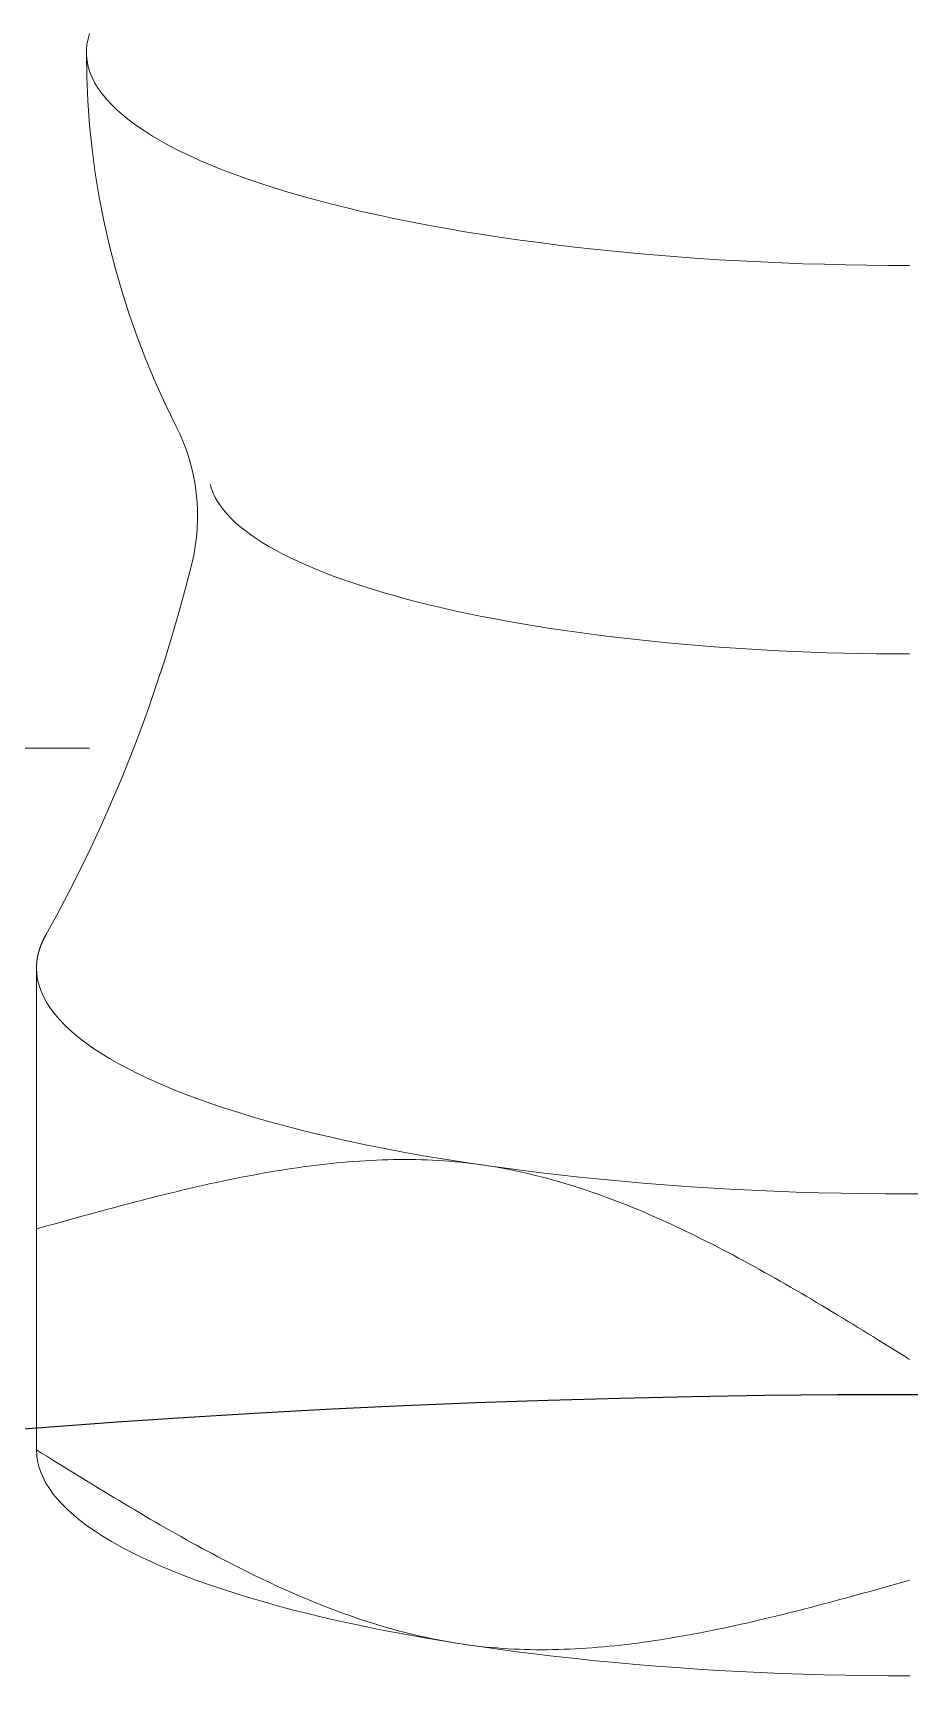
# Model space of a CAD drawing. Header units: millimetres. Extents: x 0 to 38884, y -3675 to 8056.
# Drawn here: x 10352.61 to 10356.12, y -1915 to -1908.31 of the extents above; entities that cross this region are included whole.
import ezdxf

# ---------------------------------------------------------------- set-up
doc = ezdxf.new("R2010")
doc.units = ezdxf.units.MM
doc.header["$LTSCALE"] = 2.4
doc.linetypes.add('CENTER2', pattern=[28.575, 19.05, -3.175, 3.175, -3.175])
doc.linetypes.add('HIDDEN', pattern=[9.525, 6.35, -3.175])
doc.layers.add('04_HIDDEN', color=2, linetype='HIDDEN', lineweight=13)
doc.layers.add('05_CENTER', color=4, linetype='CENTER2', lineweight=13)

# ---------------------------------------------------------------- blocks, each defined once
blk = doc.blocks.new('MUCFC207b_1')
at = {"color": 0}
for p, q in [((-3.2977, 50.412), (-3.2998, 50.3899)), ((-3.2934, 50.4341), (-3.2977, 50.412)), ((-3.2868, 50.4562), (-3.2934, 50.4341)), ((-3.2998, 50.3899), (-3.2997, 50.3677)), ((-3.2997, 50.3677), (-3.2973, 50.3456)), ((-3.2973, 50.3456), (-3.2928, 50.3234)), ((-3.2928, 50.3234), (-3.286, 50.3013)), ((-3.286, 50.3013), (-3.277, 50.2793)), ((-3.277, 50.2793), (-3.2658, 50.2573)), ((-3.2658, 50.2573), (-3.2524, 50.2355)), ((-3.2524, 50.2355), (-3.2369, 50.2137)), ((-3.2369, 50.2137), (-3.2191, 50.192)), ((-3.2191, 50.192), (-3.1992, 50.1705)), ((-3.1992, 50.1705), (-3.1771, 50.149)), ((-3.1771, 50.149), (-3.1529, 50.1278)), ((-3.1529, 50.1278), (-3.1266, 50.1067)), ((-3.1266, 50.1067), (-3.0982, 50.0858)), ((-3.0982, 50.0858), (-3.0676, 50.0651)), ((-3.0676, 50.0651), (-3.0351, 50.0446)), ((-3.0351, 50.0446), (-3.0004, 50.0244)), ((-3.0004, 50.0244), (-2.9638, 50.0043)), ((-2.9638, 50.0043), (-2.9252, 49.9846)), ((-2.9252, 49.9846), (-2.8845, 49.9651)), ((-2.8845, 49.9651), (-2.842, 49.9458)), ((-2.842, 49.9458), (-2.7975, 49.9269)), ((-2.7975, 49.9269), (-2.7512, 49.9083)), ((-2.7512, 49.9083), (-2.703, 49.89)), ((-2.703, 49.89), (-2.653, 49.872)), ((-2.653, 49.872), (-2.6012, 49.8543)), ((-2.6012, 49.8543), (-2.5476, 49.8371)), ((-2.5476, 49.8371), (-2.4924, 49.8201)), ((-2.4924, 49.8201), (-2.4354, 49.8036)), ((-2.4354, 49.8036), (-2.3768, 49.7874)), ((-2.3768, 49.7874), (-2.3167, 49.7717)), ((-2.3167, 49.7717), (-2.2549, 49.7563)), ((-2.2549, 49.7563), (-2.1917, 49.7414)), ((-2.1917, 49.7414), (-2.127, 49.7269)), ((-2.127, 49.7269), (-2.0608, 49.7129)), ((-2.0608, 49.7129), (-1.9932, 49.6992)), ((-1.9932, 49.6992), (-1.9244, 49.6861)), ((-1.9244, 49.6861), (-1.8542, 49.6734)), ((-1.8542, 49.6734), (-1.7827, 49.6612)), ((-1.7827, 49.6612), (-1.7101, 49.6495)), ((-1.7101, 49.6495), (-1.6363, 49.6382)), ((-1.6363, 49.6382), (-1.5614, 49.6275)), ((-1.5614, 49.6275), (-1.4855, 49.6173)), ((-1.4855, 49.6173), (-1.4086, 49.6076)), ((-1.4086, 49.6076), (-1.3307, 49.5984)), ((-1.3307, 49.5984), (-1.2519, 49.5897)), ((-1.2519, 49.5897), (-1.1723, 49.5815)), ((-1.1723, 49.5815), (-1.0919, 49.5739)), ((-1.0919, 49.5739), (-1.0108, 49.5669)), ((-1.0108, 49.5669), (-0.9289, 49.5604)), ((-0.9289, 49.5604), (-0.8465, 49.5544)), ((-0.8465, 49.5544), (-0.7635, 49.549)), ((-0.7635, 49.549), (-0.6799, 49.5442)), ((-0.6799, 49.5442), (-0.596, 49.5399)), ((-0.596, 49.5399), (-0.5116, 49.5362)), ((-0.5116, 49.5362), (-0.4268, 49.533)), ((-0.4268, 49.533), (-0.3418, 49.5304)), ((-0.3418, 49.5304), (-0.2566, 49.5284)), ((-0.2566, 49.5284), (-0.1711, 49.527)), ((-0.1711, 49.527), (-0.0856, 49.5261)), ((-0.0856, 49.5261), (0, 49.5258)), ((-2.8032, 48.6472), (-2.7983, 48.6302)), ((-2.7983, 48.6302), (-2.7917, 48.6132)), ((-2.7917, 48.6132), (-2.7837, 48.5962)), ((-2.7837, 48.5962), (-2.7741, 48.5793)), ((-2.7741, 48.5793), (-2.7629, 48.5625)), ((-2.7629, 48.5625), (-2.7502, 48.5458)), ((-2.7502, 48.5458), (-2.736, 48.5291)), ((-2.736, 48.5291), (-2.7203, 48.5125)), ((-2.7203, 48.5125), (-2.7031, 48.496)), ((-2.7031, 48.496), (-2.6844, 48.4797)), ((-2.6844, 48.4797), (-2.6641, 48.4634)), ((-2.6641, 48.4634), (-2.6424, 48.4473)), ((-2.6424, 48.4473), (-2.6193, 48.4313)), ((-2.6193, 48.4313), (-2.5947, 48.4154)), ((-2.5947, 48.4154), (-2.5686, 48.3998)), ((-2.5686, 48.3998), (-2.5411, 48.3842)), ((-2.5411, 48.3842), (-2.5122, 48.3689)), ((-2.5122, 48.3689), (-2.4819, 48.3537)), ((-2.4819, 48.3537), (-2.4503, 48.3387)), ((-2.4503, 48.3387), (-2.4172, 48.3239)), ((-2.4172, 48.3239), (-2.3829, 48.3093)), ((-2.3829, 48.3093), (-2.3472, 48.295)), ((-2.3472, 48.295), (-2.3102, 48.2808)), ((-2.3102, 48.2808), (-2.2719, 48.2669)), ((-2.2719, 48.2669), (-2.2324, 48.2532)), ((-2.2324, 48.2532), (-2.1916, 48.2398)), ((-2.1916, 48.2398), (-2.1496, 48.2266)), ((-2.1496, 48.2266), (-2.1065, 48.2136)), ((-2.1065, 48.2136), (-2.0621, 48.201)), ((-2.0621, 48.201), (-2.0166, 48.1886)), ((-2.0166, 48.1886), (-1.97, 48.1765)), ((-1.97, 48.1765), (-1.9223, 48.1646)), ((-1.9223, 48.1646), (-1.8736, 48.1531)), ((-1.8736, 48.1531), (-1.8237, 48.1419)), ((-1.8237, 48.1419), (-1.7729, 48.1309)), ((-1.7729, 48.1309), (-1.7211, 48.1203)), ((-1.7211, 48.1203), (-1.6684, 48.11)), ((-1.6684, 48.11), (-1.6147, 48.1)), ((-1.6147, 48.1), (-1.5601, 48.0904)), ((-1.5601, 48.0904), (-1.5046, 48.0811)), ((-1.5046, 48.0811), (-1.4484, 48.0721)), ((-1.4484, 48.0721), (-1.3913, 48.0635)), ((-1.3913, 48.0635), (-1.3334, 48.0552)), ((-1.3334, 48.0552), (-1.2748, 48.0473)), ((-1.2748, 48.0473), (-1.2155, 48.0397)), ((-1.2155, 48.0397), (-1.1556, 48.0325)), ((-1.1556, 48.0325), (-1.0949, 48.0257)), ((-1.0949, 48.0257), (-1.0337, 48.0192)), ((-1.0337, 48.0192), (-0.9719, 48.0131)), ((-0.9719, 48.0131), (-0.9096, 48.0074)), ((-0.9096, 48.0074), (-0.8467, 48.002)), ((-0.8467, 48.002), (-0.7834, 47.9971)), ((-0.7834, 47.9971), (-0.7197, 47.9925)), ((-0.7197, 47.9925), (-0.6555, 47.9883)), ((-0.6555, 47.9883), (-0.591, 47.9846)), ((-0.591, 47.9846), (-0.5262, 47.9812)), ((-0.5262, 47.9812), (-0.461, 47.9782)), ((-0.461, 47.9782), (-0.3956, 47.9756)), ((-0.3956, 47.9756), (-0.33, 47.9733)), ((-0.33, 47.9733), (-0.2643, 47.9715)), ((-0.2643, 47.9715), (-0.1983, 47.9701)), ((-0.1983, 47.9701), (-0.1323, 47.9691)), ((-0.1323, 47.9691), (-0.0662, 47.9685)), ((-0.0662, 47.9685), (0, 47.9683)), ((-7, 47.591), (-3.2877, 47.591)), ((-3.461, 46.8442), (-3.4616, 46.8432)), ((-3.4604, 46.8453), (-3.461, 46.8442)), ((-3.4904, 46.7765), (-3.4907, 46.7754)), ((-3.4901, 46.7775), (-3.4904, 46.7765)), ((-3.4898, 46.7786), (-3.4901, 46.7775)), ((-3.4895, 46.7797), (-3.4898, 46.7786)), ((-3.4891, 46.7807), (-3.4895, 46.7797)), ((-3.4888, 46.7818), (-3.4891, 46.7807)), ((-3.4885, 46.7829), (-3.4888, 46.7818)), ((-3.4881, 46.7839), (-3.4885, 46.7829)), ((-3.4878, 46.785), (-3.4881, 46.7839)), ((-3.4875, 46.786), (-3.4878, 46.785)), ((-3.4871, 46.7871), (-3.4875, 46.786)), ((-3.4868, 46.7882), (-3.4871, 46.7871)), ((-3.4864, 46.7892), (-3.4868, 46.7882)), ((-3.486, 46.7903), (-3.4864, 46.7892)), ((-3.4857, 46.7914), (-3.486, 46.7903)), ((-3.4853, 46.7924), (-3.4857, 46.7914)), ((-3.4849, 46.7935), (-3.4853, 46.7924)), ((-3.4845, 46.7945), (-3.4849, 46.7935)), ((-3.4841, 46.7956), (-3.4845, 46.7945)), ((-3.4837, 46.7967), (-3.4841, 46.7956)), ((-3.4833, 46.7977), (-3.4837, 46.7967)), ((-3.4829, 46.7988), (-3.4833, 46.7977)), ((-3.4825, 46.7998), (-3.4829, 46.7988)), ((-3.4821, 46.8009), (-3.4825, 46.7998)), ((-3.4817, 46.802), (-3.4821, 46.8009)), ((-3.4813, 46.803), (-3.4817, 46.802)), ((-3.4808, 46.8041), (-3.4813, 46.803)), ((-3.4804, 46.8051), (-3.4808, 46.8041)), ((-3.48, 46.8062), (-3.4804, 46.8051)), ((-3.4795, 46.8073), (-3.48, 46.8062)), ((-3.4791, 46.8083), (-3.4795, 46.8073)), ((-3.4786, 46.8094), (-3.4791, 46.8083)), ((-3.4782, 46.8104), (-3.4786, 46.8094)), ((-3.4777, 46.8115), (-3.4782, 46.8104)), ((-3.4772, 46.8126), (-3.4777, 46.8115)), ((-3.4768, 46.8136), (-3.4772, 46.8126)), ((-3.4763, 46.8147), (-3.4768, 46.8136)), ((-3.4758, 46.8157), (-3.4763, 46.8147)), ((-3.4753, 46.8168), (-3.4758, 46.8157)), ((-3.4748, 46.8178), (-3.4753, 46.8168)), ((-3.4743, 46.8189), (-3.4748, 46.8178)), ((-3.4738, 46.82), (-3.4743, 46.8189)), ((-3.4733, 46.821), (-3.4738, 46.82)), ((-3.4728, 46.8221), (-3.4733, 46.821)), ((-3.4723, 46.8231), (-3.4728, 46.8221)), ((-3.4718, 46.8242), (-3.4723, 46.8231)), ((-3.4713, 46.8252), (-3.4718, 46.8242)), ((-3.4707, 46.8263), (-3.4713, 46.8252)), ((-3.4702, 46.8274), (-3.4707, 46.8263)), ((-3.4697, 46.8284), (-3.4702, 46.8274)), ((-3.4691, 46.8295), (-3.4697, 46.8284)), ((-3.4686, 46.8305), (-3.4691, 46.8295)), ((-3.468, 46.8316), (-3.4686, 46.8305)), ((-3.4675, 46.8326), (-3.468, 46.8316)), ((-3.4669, 46.8337), (-3.4675, 46.8326)), ((-3.4663, 46.8347), (-3.4669, 46.8337)), ((-3.4658, 46.8358), (-3.4663, 46.8347)), ((-3.4652, 46.8369), (-3.4658, 46.8358)), ((-3.4646, 46.8379), (-3.4652, 46.8369)), ((-3.464, 46.839), (-3.4646, 46.8379)), ((-3.4634, 46.84), (-3.464, 46.839)), ((-3.4628, 46.8411), (-3.4634, 46.84)), ((-3.4622, 46.8421), (-3.4628, 46.8411)), ((-3.4616, 46.8432), (-3.4622, 46.8421)), ((-3.4999, 46.7147), (-3.5, 46.7137)), ((-3.5, 46.7137), (-3.5, 46.7126)), ((-3.5, 46.7126), (-3.5, 46.7116)), ((-3.5, 46.7116), (-3.5, 46.7105)), ((-3.5, 46.7105), (-3.5, 46.7094)), ((-3.5, 44.7773), (-3.5, 46.7097)), ((-3.4998, 46.7179), (-3.4999, 46.7169)), ((-3.4999, 46.7169), (-3.4999, 46.7158)), ((-3.4999, 46.7158), (-3.4999, 46.7147)), ((-3.4997, 46.7211), (-3.4998, 46.7201)), ((-3.4998, 46.7201), (-3.4998, 46.719)), ((-3.4998, 46.719), (-3.4998, 46.7179)), ((-3.4996, 46.7222), (-3.4997, 46.7211)), ((-3.4995, 46.7243), (-3.4996, 46.7233)), ((-3.4996, 46.7233), (-3.4996, 46.7222)), ((-3.4994, 46.7265), (-3.4995, 46.7254)), ((-3.4995, 46.7254), (-3.4995, 46.7243)), ((-3.4993, 46.7275), (-3.4994, 46.7265)), ((-3.4992, 46.7286), (-3.4993, 46.7275)), ((-3.4991, 46.7297), (-3.4992, 46.7286)), ((-3.499, 46.7307), (-3.4991, 46.7297)), ((-3.4989, 46.7318), (-3.499, 46.7307)), ((-3.4988, 46.7329), (-3.4989, 46.7318)), ((-3.4987, 46.7339), (-3.4988, 46.7329)), ((-3.4986, 46.735), (-3.4987, 46.7339)), ((-3.4985, 46.7361), (-3.4986, 46.735)), ((-3.4984, 46.7371), (-3.4985, 46.7361)), ((-3.4982, 46.7382), (-3.4984, 46.7371)), ((-3.4981, 46.7392), (-3.4982, 46.7382)), ((-3.498, 46.7403), (-3.4981, 46.7392)), ((-3.4978, 46.7414), (-3.498, 46.7403)), ((-3.4977, 46.7424), (-3.4978, 46.7414)), ((-3.4975, 46.7435), (-3.4977, 46.7424)), ((-3.4974, 46.7446), (-3.4975, 46.7435)), ((-3.4972, 46.7456), (-3.4974, 46.7446)), ((-3.497, 46.7467), (-3.4972, 46.7456)), ((-3.4969, 46.7478), (-3.497, 46.7467)), ((-3.4967, 46.7488), (-3.4969, 46.7478)), ((-3.4965, 46.7499), (-3.4967, 46.7488)), ((-3.4963, 46.751), (-3.4965, 46.7499)), ((-3.4961, 46.752), (-3.4963, 46.751)), ((-3.4959, 46.7531), (-3.4961, 46.752)), ((-3.4957, 46.7542), (-3.4959, 46.7531)), ((-3.4955, 46.7552), (-3.4957, 46.7542)), ((-3.4953, 46.7563), (-3.4955, 46.7552)), ((-3.4951, 46.7573), (-3.4953, 46.7563)), ((-3.4949, 46.7584), (-3.4951, 46.7573)), ((-3.4946, 46.7595), (-3.4949, 46.7584)), ((-3.4944, 46.7605), (-3.4946, 46.7595)), ((-3.4942, 46.7616), (-3.4944, 46.7605)), ((-3.4939, 46.7627), (-3.4942, 46.7616)), ((-3.4937, 46.7637), (-3.4939, 46.7627)), ((-3.4935, 46.7648), (-3.4937, 46.7637)), ((-3.4932, 46.7659), (-3.4935, 46.7648)), ((-3.4929, 46.7669), (-3.4932, 46.7659)), ((-3.4927, 46.768), (-3.4929, 46.7669)), ((-3.4924, 46.769), (-3.4927, 46.768)), ((-3.4921, 46.7701), (-3.4924, 46.769)), ((-3.4919, 46.7712), (-3.4921, 46.7701)), ((-3.4916, 46.7722), (-3.4919, 46.7712)), ((-3.4913, 46.7733), (-3.4916, 46.7722)), ((-3.491, 46.7744), (-3.4913, 46.7733)), ((-3.4907, 46.7754), (-3.491, 46.7744)), ((-3.5, 46.6875), (-3.5, 46.7094)), ((-3.5, 46.7092), (-3.4988, 46.6859)), ((-3.5, 46.6639), (-3.5, 46.6875)), ((-3.5, 46.6386), (-3.5, 46.6639)), ((-3.4988, 46.6859), (-3.4953, 46.6626)), ((-3.4953, 46.6626), (-3.4895, 46.6394)), ((-3.5, 46.6114), (-3.5, 46.6386)), ((-3.5, 46.5825), (-3.5, 46.6114)), ((-3.5, 46.5518), (-3.5, 46.5825)), ((-3.4895, 46.6394), (-3.4814, 46.6162)), ((-3.4814, 46.6162), (-3.471, 46.593)), ((-3.471, 46.593), (-3.4583, 46.57)), ((-3.5, 46.5193), (-3.5, 46.5518)), ((-3.5, 46.485), (-3.5, 46.5193)), ((-3.4583, 46.57), (-3.4433, 46.547)), ((-3.4433, 46.547), (-3.426, 46.5241)), ((-3.426, 46.5241), (-3.4065, 46.5014)), ((-3.5, 46.4489), (-3.5, 46.485)), ((-3.5, 46.4109), (-3.5, 46.4489)), ((-3.4065, 46.5014), (-3.3847, 46.4788)), ((-3.3847, 46.4788), (-3.3606, 46.4563)), ((-3.3606, 46.4563), (-3.3344, 46.434)), ((-3.5, 46.371), (-3.5, 46.4109)), ((-3.3344, 46.434), (-3.3059, 46.4119)), ((-3.3059, 46.4119), (-3.2753, 46.39)), ((-3.2753, 46.39), (-3.2424, 46.3683)), ((-3.5, 46.3292), (-3.5, 46.371)), ((-3.5, 46.2854), (-3.5, 46.3292)), ((-3.2424, 46.3683), (-3.2075, 46.3469)), ((-3.2075, 46.3469), (-3.1704, 46.3256)), ((-3.1704, 46.3256), (-3.1312, 46.3047)), ((-3.5, 46.2397), (-3.5, 46.2854)), ((-3.1312, 46.3047), (-3.09, 46.284)), ((-3.09, 46.284), (-3.0467, 46.2635)), ((-3.0467, 46.2635), (-3.0014, 46.2434)), ((-3.0014, 46.2434), (-2.9541, 46.2236)), ((-3.5, 46.1919), (-3.5, 46.2397)), ((-3.5, 46.1421), (-3.5, 46.1919)), ((-2.9541, 46.2236), (-2.9048, 46.2041)), ((-2.9048, 46.2041), (-2.8537, 46.1849)), ((-2.8537, 46.1849), (-2.8006, 46.1661)), ((-3.5, 46.0902), (-3.5, 46.1421)), ((-2.8006, 46.1661), (-2.7457, 46.1476)), ((-2.7457, 46.1476), (-2.689, 46.1296)), ((-2.689, 46.1296), (-2.6305, 46.1119)), ((-2.6305, 46.1119), (-2.5702, 46.0945)), ((-3.5, 46.0361), (-3.5, 46.0902)), ((-2.5702, 46.0945), (-2.5083, 46.0776)), ((-2.5083, 46.0776), (-2.4447, 46.0612)), ((-2.4447, 46.0612), (-2.3795, 46.0451)), ((-2.3795, 46.0451), (-2.3127, 46.0295)), ((-3.5, 45.9799), (-3.5, 46.0361)), ((-3.5, 45.9214), (-3.5, 45.9799)), ((-2.3127, 46.0295), (-2.2444, 46.0143)), ((-2.2444, 46.0143), (-2.1746, 45.9996)), ((-2.1746, 45.9996), (-2.1033, 45.9854)), ((-2.1033, 45.9854), (-2.0307, 45.9716)), ((-3.5, 45.8605), (-3.5, 45.9214)), ((-2.4783, 45.9052), (-2.4554, 45.9086)), ((-2.4554, 45.9086), (-2.4325, 45.9118)), ((-2.4325, 45.9118), (-2.4096, 45.9149)), ((-2.4096, 45.9149), (-2.3868, 45.9178)), ((-2.3868, 45.9178), (-2.3639, 45.9206)), ((-2.3639, 45.9206), (-2.3411, 45.9232)), ((-2.3411, 45.9232), (-2.3183, 45.9256)), ((-2.3183, 45.9256), (-2.2955, 45.9279)), ((-2.2955, 45.9279), (-2.2727, 45.93)), ((-2.2727, 45.93), (-2.25, 45.932)), ((-2.25, 45.932), (-2.2273, 45.9338)), ((-2.2273, 45.9338), (-2.2046, 45.9354)), ((-2.2046, 45.9354), (-2.182, 45.9368)), ((-2.182, 45.9368), (-2.1593, 45.9381)), ((-2.1593, 45.9381), (-2.1367, 45.9391)), ((-2.1367, 45.9391), (-2.1141, 45.94)), ((-2.1141, 45.94), (-2.0916, 45.9407)), ((-2.0916, 45.9407), (-2.069, 45.9412)), ((-2.069, 45.9412), (-2.0465, 45.9415)), ((-2.0465, 45.9415), (-2.024, 45.9415)), ((-2.0307, 45.9716), (-1.9567, 45.9583)), ((-2.024, 45.9415), (-2.0016, 45.9414)), ((-2.0016, 45.9414), (-1.9792, 45.9411)), ((-1.9792, 45.9411), (-1.9568, 45.9406)), ((-1.9568, 45.9406), (-1.9344, 45.9398)), ((-1.9567, 45.9583), (-1.8814, 45.9456)), ((-1.9344, 45.9398), (-1.9121, 45.9389)), ((-1.9121, 45.9389), (-1.8898, 45.9377)), ((-1.8898, 45.9377), (-1.8675, 45.9363)), ((-1.8814, 45.9456), (-1.8049, 45.9333)), ((-1.8675, 45.9363), (-1.8453, 45.9346)), ((-1.8453, 45.9346), (-1.8231, 45.9328)), ((-1.8231, 45.9328), (-1.8009, 45.9307)), ((-1.8049, 45.9333), (-1.7272, 45.9215)), ((-1.8009, 45.9307), (-1.7788, 45.9283)), ((-1.7788, 45.9283), (-1.7566, 45.9257)), ((-1.7566, 45.9257), (-1.7346, 45.9229)), ((-1.7346, 45.9229), (-1.7125, 45.9199)), ((-1.7272, 45.9215), (-1.6483, 45.9103)), ((-1.7125, 45.9199), (-1.6905, 45.9166)), ((-1.6905, 45.9166), (-1.6685, 45.913)), ((-1.6685, 45.913), (-1.6466, 45.9093)), ((-1.6483, 45.9103), (-1.5684, 45.8996)), ((-1.6466, 45.9093), (-1.6247, 45.9053)), ((-3.5, 45.7973), (-3.5, 45.8605)), ((-2.8475, 45.8345), (-2.8243, 45.8397)), ((-2.8243, 45.8397), (-2.8011, 45.8448)), ((-2.8011, 45.8448), (-2.778, 45.8499)), ((-2.778, 45.8499), (-2.7548, 45.8548)), ((-2.7548, 45.8548), (-2.7317, 45.8596)), ((-2.7317, 45.8596), (-2.7086, 45.8644)), ((-2.7086, 45.8644), (-2.6855, 45.869)), ((-2.6855, 45.869), (-2.6624, 45.8735)), ((-2.6624, 45.8735), (-2.6393, 45.8779)), ((-2.6393, 45.8779), (-2.6163, 45.8822)), ((-2.6163, 45.8822), (-2.5933, 45.8863)), ((-2.5933, 45.8863), (-2.5702, 45.8904)), ((-2.5702, 45.8904), (-2.5472, 45.8943)), ((-2.5472, 45.8943), (-2.5242, 45.8981)), ((-2.5242, 45.8981), (-2.5013, 45.9017)), ((-2.5013, 45.9017), (-2.4783, 45.9052)), ((-1.6247, 45.9053), (-1.6028, 45.901)), ((-1.6028, 45.901), (-1.5809, 45.8966)), ((-1.5809, 45.8966), (-1.5591, 45.8919)), ((-1.5684, 45.8996), (-1.4874, 45.8894)), ((-1.5591, 45.8919), (-1.5373, 45.887)), ((-1.5373, 45.887), (-1.5156, 45.8819)), ((-1.5156, 45.8819), (-1.4938, 45.8766)), ((-1.4938, 45.8766), (-1.4721, 45.8711)), ((-1.4874, 45.8894), (-1.4055, 45.8798)), ((-1.4721, 45.8711), (-1.4504, 45.8654)), ((-1.4504, 45.8654), (-1.4288, 45.8594)), ((-1.4288, 45.8594), (-1.4072, 45.8533)), ((-1.4072, 45.8533), (-1.3856, 45.847)), ((-1.4055, 45.8798), (-1.3226, 45.8707)), ((-1.3856, 45.847), (-1.364, 45.8405)), ((-1.364, 45.8405), (-1.3425, 45.8337)), ((-1.3226, 45.8707), (-1.2388, 45.8622)), ((-1.2388, 45.8622), (-1.1542, 45.8542)), ((-1.1542, 45.8542), (-1.0689, 45.8468)), ((-1.0689, 45.8468), (-0.9828, 45.84)), ((-0.9828, 45.84), (-0.8961, 45.8337)), ((-3.5, 45.7316), (-3.5, 45.7973)), ((-3.1032, 45.7717), (-3.0799, 45.7778)), ((-3.0799, 45.7778), (-3.0566, 45.7838)), ((-3.0566, 45.7838), (-3.0334, 45.7897)), ((-3.0334, 45.7897), (-3.0101, 45.7955)), ((-3.0101, 45.7955), (-2.9868, 45.8013)), ((-2.9868, 45.8013), (-2.9636, 45.807)), ((-2.9636, 45.807), (-2.9403, 45.8127)), ((-2.9403, 45.8127), (-2.9171, 45.8182)), ((-2.9171, 45.8182), (-2.8939, 45.8237)), ((-2.8939, 45.8237), (-2.8707, 45.8291)), ((-2.8707, 45.8291), (-2.8475, 45.8345)), ((-1.3425, 45.8337), (-1.3209, 45.8268)), ((-1.3209, 45.8268), (-1.2995, 45.8197)), ((-1.2995, 45.8197), (-1.278, 45.8125)), ((-1.278, 45.8125), (-1.2566, 45.805)), ((-1.2566, 45.805), (-1.2351, 45.7974)), ((-1.2351, 45.7974), (-1.2137, 45.7896)), ((-1.2137, 45.7896), (-1.1924, 45.7816)), ((-1.1924, 45.7816), (-1.171, 45.7735)), ((-1.171, 45.7735), (-1.1497, 45.7652)), ((-0.8961, 45.8337), (-0.8088, 45.8281)), ((-0.8088, 45.8281), (-0.721, 45.823)), ((-0.721, 45.823), (-0.6327, 45.8185)), ((-0.6327, 45.8185), (-0.5439, 45.8146)), ((-0.5439, 45.8146), (-0.4549, 45.8112)), ((-0.4549, 45.8112), (-0.3655, 45.8085)), ((-0.3655, 45.8085), (-0.2758, 45.8064)), ((-0.2758, 45.8064), (-0.186, 45.8048)), ((-0.186, 45.8048), (-0.0961, 45.8039)), ((-0.0961, 45.8039), (-0.0061, 45.8036)), ((-0.0061, 45.8036), (0.0839, 45.8038)), ((-3.5, 45.6634), (-3.5, 45.7316)), ((-3.3598, 45.7025), (-3.3365, 45.7089)), ((-3.3365, 45.7089), (-3.3132, 45.7153)), ((-3.3132, 45.7153), (-3.2898, 45.7218)), ((-3.2898, 45.7218), (-3.2665, 45.7281)), ((-3.2665, 45.7281), (-3.2431, 45.7345)), ((-3.2431, 45.7345), (-3.2198, 45.7408)), ((-3.2198, 45.7408), (-3.1965, 45.7471)), ((-3.1965, 45.7471), (-3.1731, 45.7533)), ((-3.1731, 45.7533), (-3.1498, 45.7595)), ((-3.1498, 45.7595), (-3.1265, 45.7656)), ((-3.1265, 45.7656), (-3.1032, 45.7717)), ((-1.1497, 45.7652), (-1.1284, 45.7567)), ((-1.1284, 45.7567), (-1.1071, 45.7481)), ((-1.1071, 45.7481), (-1.0859, 45.7393)), ((-1.0859, 45.7393), (-1.0646, 45.7303)), ((-1.0646, 45.7303), (-1.0434, 45.7213)), ((-1.0434, 45.7213), (-1.0222, 45.712)), ((-1.0222, 45.712), (-1.0011, 45.7026)), ((-3.5, 45.6634), (-3.4766, 45.6699)), ((-3.5, 45.6634), (-3.5, 44.7776)), ((-3.4766, 45.6699), (-3.4533, 45.6765)), ((-3.4533, 45.6765), (-3.4299, 45.683)), ((-3.4299, 45.683), (-3.4066, 45.6895)), ((-3.4066, 45.6895), (-3.3832, 45.696)), ((-3.3832, 45.696), (-3.3598, 45.7025)), ((-1.0011, 45.7026), (-0.9799, 45.6931)), ((-0.9799, 45.6931), (-0.9588, 45.6835)), ((-0.9588, 45.6835), (-0.9376, 45.6737)), ((-0.9376, 45.6737), (-0.9165, 45.6637)), ((-0.9165, 45.6637), (-0.8954, 45.6537)), ((-0.8954, 45.6537), (-0.8744, 45.6435)), ((-0.8744, 45.6435), (-0.8533, 45.6332)), ((-0.8533, 45.6332), (-0.8323, 45.6228)), ((-0.8323, 45.6228), (-0.8113, 45.6122)), ((-0.8113, 45.6122), (-0.7903, 45.6016)), ((-0.7903, 45.6016), (-0.7693, 45.5908)), ((-0.7693, 45.5908), (-0.7483, 45.5799)), ((-0.7483, 45.5799), (-0.7274, 45.5689)), ((-0.7274, 45.5689), (-0.7064, 45.5578)), ((-0.7064, 45.5578), (-0.6855, 45.5466)), ((-0.6855, 45.5466), (-0.6646, 45.5353)), ((-0.6646, 45.5353), (-0.6437, 45.524)), ((-0.6437, 45.524), (-0.6228, 45.5125)), ((-0.6228, 45.5125), (-0.6019, 45.5009)), ((-0.6019, 45.5009), (-0.5811, 45.4893)), ((-0.5811, 45.4893), (-0.5602, 45.4776)), ((-0.5602, 45.4776), (-0.5394, 45.4657)), ((-0.5394, 45.4657), (-0.5185, 45.4539)), ((-0.5185, 45.4539), (-0.4977, 45.4419)), ((-0.4977, 45.4419), (-0.4769, 45.4299)), ((-0.4769, 45.4299), (-0.4561, 45.4178)), ((-0.4561, 45.4178), (-0.4353, 45.4056)), ((-0.4353, 45.4056), (-0.4145, 45.3934)), ((-0.4145, 45.3934), (-0.3938, 45.3811)), ((-0.3938, 45.3811), (-0.373, 45.3688)), ((-0.373, 45.3688), (-0.3522, 45.3564)), ((-0.3522, 45.3564), (-0.3315, 45.3439)), ((-0.3315, 45.3439), (-0.3107, 45.3314)), ((-0.3107, 45.3314), (-0.29, 45.3189)), ((-0.29, 45.3189), (-0.2692, 45.3063)), ((-0.2692, 45.3063), (-0.2485, 45.2937)), ((-0.2485, 45.2937), (-0.2278, 45.281)), ((-0.2278, 45.281), (-0.2071, 45.2684)), ((-0.2071, 45.2684), (-0.1863, 45.2557)), ((-0.1863, 45.2557), (-0.1656, 45.2429)), ((-0.1656, 45.2429), (-0.1449, 45.2302)), ((-0.1449, 45.2302), (-0.1242, 45.2174)), ((-0.1242, 45.2174), (-0.1035, 45.2046)), ((-0.1035, 45.2046), (-0.0828, 45.1918)), ((-0.0828, 45.1918), (-0.0621, 45.1789)), ((-0.0621, 45.1789), (-0.0414, 45.1661)), ((-0.0414, 45.1661), (-0.0207, 45.1533)), ((-0.0207, 45.1533), (0, 45.1404)), ((-3.5, 44.7776), (-3.4793, 44.7647)), ((-3.5, 44.7773), (-3.4989, 44.7551)), ((-3.4989, 44.7551), (-3.4957, 44.7329)), ((-3.4957, 44.7329), (-3.4905, 44.7107)), ((-3.4905, 44.7107), (-3.4831, 44.6885)), ((-3.4793, 44.7647), (-3.4586, 44.7519)), ((-3.4586, 44.7519), (-3.4379, 44.739)), ((-3.4379, 44.739), (-3.4172, 44.7262)), ((-3.4172, 44.7262), (-3.3965, 44.7134)), ((-3.3965, 44.7134), (-3.3758, 44.7006)), ((-3.4831, 44.6885), (-3.4736, 44.6664)), ((-3.4736, 44.6664), (-3.462, 44.6444)), ((-3.462, 44.6444), (-3.4483, 44.6225)), ((-3.3758, 44.7006), (-3.3551, 44.6878)), ((-3.3551, 44.6878), (-3.3344, 44.6751)), ((-3.3344, 44.6751), (-3.3136, 44.6623)), ((-3.3136, 44.6623), (-3.2929, 44.6496)), ((-3.2929, 44.6496), (-3.2722, 44.6369)), ((-3.2722, 44.6369), (-3.2515, 44.6243)), ((-3.4483, 44.6225), (-3.4326, 44.6006)), ((-3.4326, 44.6006), (-3.4148, 44.5789)), ((-3.4148, 44.5789), (-3.3949, 44.5572)), ((-3.2515, 44.6243), (-3.2308, 44.6117)), ((-3.2308, 44.6117), (-3.21, 44.5991)), ((-3.21, 44.5991), (-3.1893, 44.5866)), ((-3.1893, 44.5866), (-3.1685, 44.5741)), ((-3.1685, 44.5741), (-3.1478, 44.5616)), ((-3.3949, 44.5572), (-3.373, 44.5357)), ((-3.373, 44.5357), (-3.349, 44.5144)), ((-3.349, 44.5144), (-3.3231, 44.4932)), ((-3.1478, 44.5616), (-3.127, 44.5492)), ((-3.127, 44.5492), (-3.1062, 44.5369)), ((-3.1062, 44.5369), (-3.0855, 44.5246)), ((-3.0855, 44.5246), (-3.0647, 44.5124)), ((-3.0647, 44.5124), (-3.0439, 44.5002)), ((-3.3231, 44.4932), (-3.2951, 44.4722)), ((-3.2951, 44.4722), (-3.2652, 44.4514)), ((-3.2652, 44.4514), (-3.2333, 44.4307)), ((-3.0439, 44.5002), (-3.0231, 44.4881)), ((-3.0231, 44.4881), (-3.0023, 44.4761)), ((-3.0023, 44.4761), (-2.9814, 44.4641)), ((-2.9814, 44.4641), (-2.9606, 44.4522)), ((-2.9606, 44.4522), (-2.9398, 44.4404)), ((-2.9398, 44.4404), (-2.9189, 44.4287)), ((-3.2333, 44.4307), (-3.1994, 44.4103)), ((-3.1994, 44.4103), (-3.1636, 44.3901)), ((-3.1636, 44.3901), (-3.1259, 44.3701)), ((-3.1259, 44.3701), (-3.0863, 44.3504)), ((-2.9189, 44.4287), (-2.8981, 44.4171)), ((-2.8981, 44.4171), (-2.8772, 44.4055)), ((-2.8772, 44.4055), (-2.8563, 44.394)), ((-2.8563, 44.394), (-2.8354, 44.3826)), ((-2.8354, 44.3826), (-2.8145, 44.3713)), ((-2.8145, 44.3713), (-2.7936, 44.3602)), ((-3.0863, 44.3504), (-3.0449, 44.3309)), ((-3.0449, 44.3309), (-3.0016, 44.3117)), ((-3.0016, 44.3117), (-2.9566, 44.2928)), ((-2.7936, 44.3602), (-2.7726, 44.3491)), ((-2.7726, 44.3491), (-2.7517, 44.3381)), ((-2.7517, 44.3381), (-2.7307, 44.3272)), ((-2.7307, 44.3272), (-2.7097, 44.3164)), ((-2.7097, 44.3164), (-2.6887, 44.3058)), ((-2.6887, 44.3058), (-2.6677, 44.2952)), ((-2.9566, 44.2928), (-2.9097, 44.2741)), ((-2.9097, 44.2741), (-2.8611, 44.2558)), ((-2.8611, 44.2558), (-2.8108, 44.2378)), ((-2.8108, 44.2378), (-2.7588, 44.2201)), ((-2.6677, 44.2952), (-2.6467, 44.2848)), ((-2.6467, 44.2848), (-2.6256, 44.2745)), ((-2.6256, 44.2745), (-2.6046, 44.2643)), ((-2.6046, 44.2643), (-2.5835, 44.2542)), ((-2.5835, 44.2542), (-2.5624, 44.2443)), ((-2.5624, 44.2443), (-2.5412, 44.2345)), ((-2.5412, 44.2345), (-2.5201, 44.2249)), ((-0.0934, 44.2285), (-0.0701, 44.235)), ((-0.0701, 44.235), (-0.0467, 44.2415)), ((-0.0467, 44.2415), (-0.0234, 44.248)), ((-0.0234, 44.248), (0, 44.2546)), ((-2.7588, 44.2201), (-2.7051, 44.2027)), ((-2.7051, 44.2027), (-2.6498, 44.1857)), ((-2.6498, 44.1857), (-2.5928, 44.1691)), ((-2.5928, 44.1691), (-2.5344, 44.1528)), ((-2.5201, 44.2249), (-2.4989, 44.2153)), ((-2.4989, 44.2153), (-2.4778, 44.206)), ((-2.4778, 44.206), (-2.4566, 44.1967)), ((-2.4566, 44.1967), (-2.4354, 44.1876)), ((-2.4354, 44.1876), (-2.4141, 44.1787)), ((-2.4141, 44.1787), (-2.3929, 44.1699)), ((-2.3929, 44.1699), (-2.3716, 44.1613)), ((-0.3269, 44.1647), (-0.3035, 44.1709)), ((-0.3035, 44.1709), (-0.2802, 44.1772)), ((-0.2802, 44.1772), (-0.2569, 44.1835)), ((-0.2569, 44.1835), (-0.2335, 44.1898)), ((-0.2335, 44.1898), (-0.2102, 44.1962)), ((-0.2102, 44.1962), (-0.1869, 44.2026)), ((-0.1869, 44.2026), (-0.1635, 44.2091)), ((-0.1635, 44.2091), (-0.1402, 44.2155)), ((-0.1402, 44.2155), (-0.1168, 44.222)), ((-0.1168, 44.222), (-0.0934, 44.2285)), ((-2.5344, 44.1528), (-2.4744, 44.1369)), ((-2.4744, 44.1369), (-2.4129, 44.1214)), ((-2.4129, 44.1214), (-2.3499, 44.1062)), ((-2.3716, 44.1613), (-2.3503, 44.1528)), ((-2.3503, 44.1528), (-2.329, 44.1445)), ((-2.3499, 44.1062), (-2.2856, 44.0915)), ((-2.329, 44.1445), (-2.3076, 44.1364)), ((-2.3076, 44.1364), (-2.2863, 44.1284)), ((-2.2863, 44.1284), (-2.2649, 44.1206)), ((-2.2649, 44.1206), (-2.2434, 44.113)), ((-2.2434, 44.113), (-2.222, 44.1055)), ((-2.222, 44.1055), (-2.2005, 44.0982)), ((-0.6061, 44.0943), (-0.5829, 44.0997)), ((-0.5829, 44.0997), (-0.5597, 44.1053)), ((-0.5597, 44.1053), (-0.5364, 44.111)), ((-0.5364, 44.111), (-0.5132, 44.1167)), ((-0.5132, 44.1167), (-0.4899, 44.1225)), ((-0.4899, 44.1225), (-0.4666, 44.1283)), ((-0.4666, 44.1283), (-0.4434, 44.1342)), ((-0.4434, 44.1342), (-0.4201, 44.1402)), ((-0.4201, 44.1402), (-0.3968, 44.1462)), ((-0.3968, 44.1462), (-0.3735, 44.1523)), ((-0.3735, 44.1523), (-0.3502, 44.1585)), ((-0.3502, 44.1585), (-0.3269, 44.1647)), ((-2.2856, 44.0915), (-2.2199, 44.0772)), ((-2.2199, 44.0772), (-2.1528, 44.0633)), ((-2.2005, 44.0982), (-2.1791, 44.0911)), ((-2.1791, 44.0911), (-2.1575, 44.0842)), ((-2.1575, 44.0842), (-2.136, 44.0775)), ((-2.1528, 44.0633), (-2.0844, 44.0499)), ((-2.136, 44.0775), (-2.1144, 44.071)), ((-2.1144, 44.071), (-2.0928, 44.0647)), ((-2.0928, 44.0647), (-2.0712, 44.0585)), ((-2.0844, 44.0499), (-2.0148, 44.0368)), ((-2.0712, 44.0585), (-2.0496, 44.0526)), ((-2.0496, 44.0526), (-2.0279, 44.0469)), ((-2.0279, 44.0469), (-2.0062, 44.0414)), ((-2.0148, 44.0368), (-1.944, 44.0243)), ((-2.0062, 44.0414), (-1.9844, 44.036)), ((-1.9844, 44.036), (-1.9627, 44.0309)), ((-0.9067, 44.0316), (-0.8837, 44.0358)), ((-0.8837, 44.0358), (-0.8607, 44.0401)), ((-0.8607, 44.0401), (-0.8376, 44.0445)), ((-0.8376, 44.0445), (-0.8145, 44.049)), ((-0.8145, 44.049), (-0.7914, 44.0536)), ((-0.7914, 44.0536), (-0.7683, 44.0583)), ((-0.7683, 44.0583), (-0.7452, 44.0632)), ((-0.7452, 44.0632), (-0.722, 44.0681)), ((-0.722, 44.0681), (-0.6989, 44.0732)), ((-0.6989, 44.0732), (-0.6757, 44.0783)), ((-0.6757, 44.0783), (-0.6525, 44.0835)), ((-0.6525, 44.0835), (-0.6293, 44.0888)), ((-0.6293, 44.0888), (-0.6061, 44.0943)), ((-1.9627, 44.0309), (-1.9409, 44.0261)), ((-1.944, 44.0243), (-1.8719, 44.0122)), ((-1.9409, 44.0261), (-1.9191, 44.0214)), ((-1.9191, 44.0214), (-1.8972, 44.0169)), ((-1.8972, 44.0169), (-1.8753, 44.0127)), ((-1.8753, 44.0127), (-1.8534, 44.0087)), ((-1.8719, 44.0122), (-1.7988, 44.0005)), ((-1.8534, 44.0087), (-1.8315, 44.005)), ((-1.8315, 44.005), (-1.8095, 44.0014)), ((-1.8095, 44.0014), (-1.7875, 43.9981)), ((-1.7988, 44.0005), (-1.7246, 43.9893)), ((-1.7875, 43.9981), (-1.7654, 43.9951)), ((-1.7654, 43.9951), (-1.7434, 43.9922)), ((-1.7434, 43.9922), (-1.7212, 43.9897)), ((-1.7246, 43.9893), (-1.6494, 43.9786)), ((-1.7212, 43.9897), (-1.6991, 43.9873)), ((-1.6991, 43.9873), (-1.6769, 43.9852)), ((-1.6769, 43.9852), (-1.6547, 43.9834)), ((-1.6547, 43.9834), (-1.6325, 43.9817)), ((-1.6494, 43.9786), (-1.5731, 43.9684)), ((-1.6325, 43.9817), (-1.6102, 43.9803)), ((-1.6102, 43.9803), (-1.5879, 43.9791)), ((-1.5879, 43.9791), (-1.5656, 43.9782)), ((-1.5731, 43.9684), (-1.4959, 43.9586)), ((-1.5656, 43.9782), (-1.5432, 43.9774)), ((-1.5432, 43.9774), (-1.5208, 43.9769)), ((-1.5208, 43.9769), (-1.4984, 43.9766)), ((-1.4984, 43.9766), (-1.476, 43.9764)), ((-1.476, 43.9764), (-1.4535, 43.9765)), ((-1.4535, 43.9765), (-1.431, 43.9768)), ((-1.431, 43.9768), (-1.4084, 43.9773)), ((-1.4084, 43.9773), (-1.3859, 43.978)), ((-1.3859, 43.978), (-1.3633, 43.9789)), ((-1.3633, 43.9789), (-1.3407, 43.9799)), ((-1.3407, 43.9799), (-1.318, 43.9812)), ((-1.318, 43.9812), (-1.2954, 43.9826)), ((-1.2954, 43.9826), (-1.2727, 43.9842)), ((-1.2727, 43.9842), (-1.25, 43.986)), ((-1.25, 43.986), (-1.2273, 43.9879)), ((-1.2273, 43.9879), (-1.2045, 43.9901)), ((-1.2045, 43.9901), (-1.1817, 43.9924)), ((-1.1817, 43.9924), (-1.1589, 43.9948)), ((-1.1589, 43.9948), (-1.1361, 43.9974)), ((-1.1361, 43.9974), (-1.1132, 44.0002)), ((-1.1132, 44.0002), (-1.0904, 44.0031)), ((-1.0904, 44.0031), (-1.0675, 44.0062)), ((-1.0675, 44.0062), (-1.0446, 44.0094)), ((-1.0446, 44.0094), (-1.0217, 44.0128)), ((-1.0217, 44.0128), (-0.9987, 44.0163)), ((-0.9987, 44.0163), (-0.9758, 44.0199)), ((-0.9758, 44.0199), (-0.9528, 44.0237)), ((-0.9528, 44.0237), (-0.9298, 44.0276)), ((-0.9298, 44.0276), (-0.9067, 44.0316)), ((-1.4959, 43.9586), (-1.4178, 43.9494)), ((-1.4178, 43.9494), (-1.3388, 43.9406)), ((-1.3388, 43.9406), (-1.2591, 43.9323)), ((-1.2591, 43.9323), (-1.1786, 43.9246)), ((-1.1786, 43.9246), (-1.0974, 43.9174)), ((-1.0974, 43.9174), (-1.0155, 43.9107)), ((-1.0155, 43.9107), (-0.933, 43.9045)), ((-0.933, 43.9045), (-0.8499, 43.8988)), ((-0.8499, 43.8988), (-0.7663, 43.8937)), ((-0.7663, 43.8937), (-0.6823, 43.8891)), ((-0.6823, 43.8891), (-0.5979, 43.885)), ((-0.5979, 43.885), (-0.5131, 43.8815)), ((-0.5131, 43.8815), (-0.4279, 43.8785)), ((-0.4279, 43.8785), (-0.3426, 43.8761)), ((-0.3426, 43.8761), (-0.257, 43.8741)), ((-0.257, 43.8741), (-0.1713, 43.8728)), ((-0.1713, 43.8728), (-0.0854, 43.872)), ((-0.0854, 43.872), (0.0005, 43.8717))]:
    blk.add_line(p, q, dxfattribs=at)
for centre, radius, start, end in [((0, 0), 55, 58.13656, 121.86344), ((0, 50.3799), 3.3, 180, 206.96493), ((-3.6543, 48.5208), 0.8, 346.19807, 26.96493), ((-8.7041, 49.7614), 6, 330.78009, 346.19807)]:
    blk.add_arc(centre, radius, start, end, dxfattribs=at)
blk = doc.blocks.new('A$C06233B12_1')
at = {"color": 0}
for radius in [115, 45]:
    blk.add_circle((0, 0), radius, dxfattribs=at)
at = {"layer": '04_HIDDEN'}
for radius in [82.6, 77.6]:
    blk.add_circle((0, 0), radius, dxfattribs=at)
at = {"layer": '05_CENTER'}
for radius in [100, 55]:
    blk.add_circle((0, 0), radius, dxfattribs=at)

msp = doc.modelspace()

# ---------------------------------------------------------------- block references
msp.add_blockref('A$C06233B12_1', (10356.1226, -1958.7663))
at = {"layer": '04_HIDDEN', "color": 4}
msp.add_blockref('MUCFC207b_1', (10356.1226, -1958.7663), dxfattribs=at)

doc.saveas('drawing.dxf')
